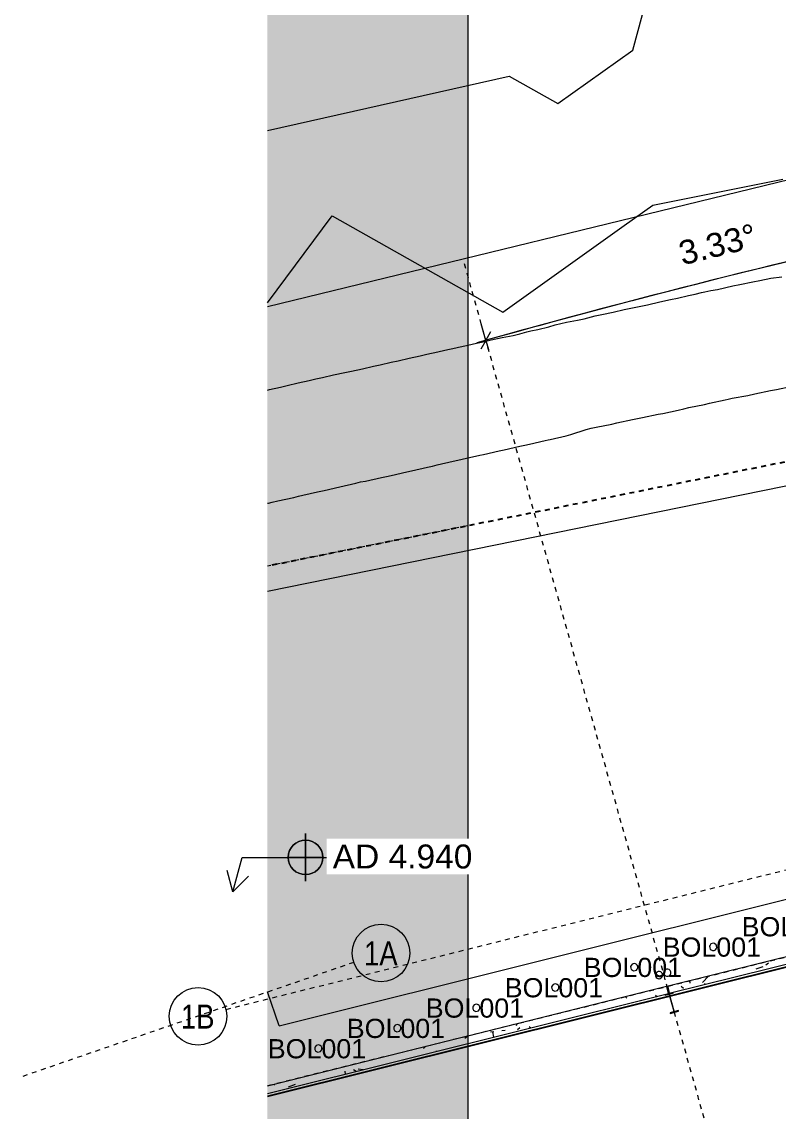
# Model space of a CAD drawing. Header units: metres. Extents: x -2358 to -2214, y 3875 to 4066.
# Drawn here: x -2357.68 to -2341.89, y 4029.55 to 4052.28 of the extents above; entities that cross this region are included whole.
import ezdxf

# ---------------------------------------------------------------- set-up
doc = ezdxf.new("R2010")
doc.units = ezdxf.units.M
for name, pattern in [('AEC_Double Dash', [0.039, 0.015, -0.004, 0.006, -0.004, 0.006, -0.004]), ('BOUNDARY Tighter', [0.008, 0.004, -0.002, 0, -0.002]), ('Grid Line', [0.021, 0.012, -0.003, 0.003, -0.003]), ('Overhead', [0.004, 0.0025, -0.0015])]:
    doc.linetypes.add(name, pattern=pattern)
for name, color, linetype, lineweight in [('A-ANNO-DIMS', 211, 'Continuous', 5), ('A-ANNO-DIMS-200', 211, 'Continuous', 5), ('A-ANNO-KEYN', 231, 'Continuous', 5), ('A-ANNO-NOTE', 131, 'Continuous', 5), ('A-DETL', 90, 'Continuous', 13), ('A-DETL-GENF', 92, 'Continuous', 5), ('A-FLOR', 192, 'Continuous', 5), ('A-FLOR-OVHD', 1, 'Overhead', 5), ('A-WALL', 113, 'Continuous', 5), ('A-WALL-FNSH', 113, 'Continuous', 13), ('A-WALL-PATT', 111, 'Continuous', 13), ('C-PRKG', 70, 'Continuous', 5), ('C-PROP-LINE', 91, 'AEC_Double Dash', 13), ('C-TOPO', 7, 'Continuous', 5), ('C-TOPO-MAJR', 7, 'Continuous', 20), ('C-TOPO-MINR', 7, 'Continuous', 5), ('G-ANNO-DIMS', 111, 'Continuous', 5), ('P-SANR-FIXT', 6, 'Continuous', 5), ('S-BEAM', 12, 'Continuous', 5), ('S-GRID', 1, 'Continuous', 5), ('S-GRID-IDEN', 1, 'Continuous', 5)]:
    doc.layers.add(name, color=color, linetype=linetype, lineweight=lineweight)
doc.styles.add('Arial', font='arial.ttf', dxfattribs={"height": 0.5})
doc.styles.add('Arial Narrow', font='ARIALN.TTF', dxfattribs={"height": 0.5})
doc.styles.add('Arial_2', font='arial.ttf', dxfattribs={"height": 0.4})
doc.dimstyles.new('2_5-Diagonal-_deg_-Decimal_O', dxfattribs={"dimscale": 0.3048, "dimtxt": 0.51013, "dimasz": 0.984252, "dimexe": 0.656168, "dimexo": 0.0625, "dimgap": 0.984252, "dimtad": 1, "dimdec": 0, "dimlfac": 1000, "dimzin": 0, "dimdsep": 46, "dimtxsty": 'Arial', "dimblk1": 'OBLIQUE', "dimblk2": 'OBLIQUE', "dimsah": 1, "dimcen": 0.09, "dimdle": 0.656168, "dimazin": 0, "dimtfac": 1, "dimtdec": 4, "dimtix": 1, "dimtmove": 0, "dimatfit": 3, "dimfxl": 3.28084, "dimfxlon": 1, "dimtvp": 1, "dimtfill": 1, "dimtolj": 1, "dimtzin": 0, "dimlwd": 15, "dimlwe": 15, "dimarcsym": 2})

# ---------------------------------------------------------------- blocks, each defined once
blk = doc.blocks.new('Structural Framing 15 - Structural Framing 1-952687-GA - Part B')
at = {"layer": 'S-BEAM', "lineweight": 13}
for p, q in [((-2344.102, 4032.045), (-2344.274, 4031.997)), ((-2344.274, 4031.997), (-2344.27, 4031.985)), ((-2344.27, 4031.985), (-2344.199, 4032.005)), ((-2344.185, 4031.997), (-2344.089, 4031.652)), ((-2344.081, 4031.655), (-2344.178, 4031.999)), ((-2344.17, 4032.013), (-2344.099, 4032.033)), ((-2344.099, 4032.033), (-2344.102, 4032.045)), ((-2344.096, 4031.638), (-2344.167, 4031.618)), ((-2344.167, 4031.618), (-2344.164, 4031.606)), ((-2344.164, 4031.606), (-2343.993, 4031.654)), ((-2343.996, 4031.667), (-2344.067, 4031.647)), ((-2343.993, 4031.654), (-2343.996, 4031.667))]:
    blk.add_line(p, q, dxfattribs=at)
for centre, start, end in [((-2344.196, 4031.994), 15.6674, 105.6674), ((-2344.167, 4032.002), 105.6674, 195.6674), ((-2344.1, 4031.649), 285.6674, 15.6674), ((-2344.07, 4031.658), 195.6674, 285.6674)]:
    blk.add_arc(centre, 0.0114, start, end, dxfattribs=at)
blk = doc.blocks.new('Downpipe - Straight - 01 - 150D-V15-GA - Part B')
at = {"layer": 'P-SANR-FIXT'}
for start, end in [(0, 180), (360, 180), (180, 0), (180, 360)]:
    blk.add_arc((-0.04, 0.1), 0.075, start, end, dxfattribs=at)
blk = doc.blocks.new('Downpipe - Straight - 01 - 150D-3252302-GA - Part B')
at = {"layer": 'P-SANR-FIXT'}
for start, end in [(360, 180), (0, 180), (180, 360), (180, 0)]:
    blk.add_arc((-0.04, -0.1), 0.075, start, end, dxfattribs=at)
blk = doc.blocks.new('Bollard_Typical - 150mm Diameter - BOL001 _fixed_-1895789-GA - Part B')
at = {"layer": 'C-PRKG'}
for start, end in [(360, 180), (180, 0)]:
    blk.add_arc((0.0012, -0.075), 0.075, start, end, dxfattribs=at)
blk = doc.blocks.new('Bollard_Typical - 150mm Diameter - BOL001 _fixed_-V16-GA - Part B')
at = {"layer": 'C-PRKG'}
for start, end in [(360, 180), (180, 0)]:
    blk.add_arc((0.0012, -0.075), 0.075, start, end, dxfattribs=at)
blk = doc.blocks.new('Family - ___-240017-GA - Part B')
at = {"layer": 'C-PROP-LINE', "color": 1}
blk.add_line((-2260.611, 4059.444), (-2348.376, 4041.776), dxfattribs=at)
at = {"layer": 'C-PROP-LINE', "color": 21}
blk.add_line((-2348.376, 4041.776), (-2352.563, 4040.933), dxfattribs=at)
blk = doc.blocks.new('Grid - A1-3055139-GA - Part B')
at = {"layer": 'S-GRID-IDEN'}
blk.add_circle((0, 0), 0.003, dxfattribs=at)
blk = doc.blocks.new('DIMBLOCK2-GA - Part B')
at = {"layer": 'A-ANNO-DIMS-200', "lineweight": 15}
for p, q in [((-2337.98, 4048.142), (-2338.057, 4048.493)), ((-2337.98, 4048.142), (-2337.866, 4048.32)), ((-2337.98, 4048.142), (-2338.095, 4047.963)), ((-2337.98, 4048.142), (-2337.98, 4048.142)), ((-2337.98, 4048.142), (-2337.938, 4047.946)), ((-2348.008, 4045.641), (-2348.105, 4045.988)), ((-2348.008, 4045.641), (-2347.904, 4045.826)), ((-2348.008, 4045.641), (-2348.112, 4045.457)), ((-2348.008, 4045.641), (-2347.954, 4045.449))]:
    blk.add_line(p, q, dxfattribs=at)
for start, end in [(102.26992, 105.7319), (102.33441, 105.66741)]:
    blk.add_arc((-2300.024, 3874.558), 177.685, start, end, dxfattribs=at)
at = {"layer": 'A-ANNO-DIMS-200', "color": 0, "lineweight": 15, "insert": (-2344.034, 4047.688), "char_height": 0.5, "width": 1.9589, "attachment_point": 1, "rotation": 14.0009, "line_spacing_factor": 0.941778, "style": 'Arial', "bg_fill": 3, "box_fill_scale": 1.25, "bg_fill_color": 256, "bg_fill_true_color": 13158600, "bg_fill_transparency": 0}
blk.add_mtext('3.33°', dxfattribs=at)
blk = doc.blocks.new('_Oblique')
at = {"color": 0, "linetype": 'ByBlock', "lineweight": -2}
blk.add_line((-0.5, -0.5), (0.5, 0.5), dxfattribs=at)
blk = doc.blocks.new('Spot Elevations - Spot Elevation_HAY 2-699289-GA - Part B')
at = {"layer": 'A-ANNO-NOTE'}
h = blk.add_hatch(color=256, dxfattribs=at)
edge = h.paths.add_edge_path()
edge.add_line((0, 0), (-0.0018, 0))
edge.add_arc((0, 0), 0.0018, 90, 180, ccw=False)
edge.add_line((0, 0.0018), (0, 0))
h = blk.add_hatch(color=256, dxfattribs=at)
edge = h.paths.add_edge_path()
edge.add_line((0, 0), (0.0018, 0))
edge.add_arc((0, 0), 0.0018, 270, 360, ccw=False)
edge.add_line((0, -0.0018), (0, 0))
h = blk.add_hatch(color=256, dxfattribs=at)
edge = h.paths.add_edge_path()
edge.add_line((0, 0), (0.0018, 0))
edge.add_arc((0, 0), 0.0018, 270, 360, ccw=False)
edge.add_line((0, -0.0018), (0, 0))
at = {"layer": 'G-ANNO-DIMS'}
h = blk.add_hatch(color=256, dxfattribs=at)
edge = h.paths.add_edge_path()
edge.add_line((0, 0), (-0.0018, 0))
edge.add_arc((0, 0), 0.0018, 90, 180, ccw=False)
edge.add_line((0, 0.0018), (0, 0))
at = {"layer": 'A-ANNO-NOTE'}
for p, q in [((0, -0.0025), (0, 0.0025)), ((0, 0.0025), (0, -0.0025)), ((0, 0), (0, 0.0018)), ((0, 0), (0, 0.0018)), ((0, 0.0018), (0, 0)), ((0.0025, 0), (-0.0025, 0)), ((-0.0018, 0), (0, 0)), ((-0.0018, 0), (0, 0)), ((0, 0), (0, -0.0018)), ((0.0018, 0), (0, 0)), ((0, -0.0018), (0, 0)), ((0, 0), (0.0018, 0)), ((0.0025, 0), (-0.0025, 0)), ((0, 0), (-0.0018, 0)), ((0, 0), (0, -0.0018)), ((0.0018, 0), (0, 0))]:
    blk.add_line(p, q, dxfattribs=at)
blk.add_circle((0, 0), 0.0018, dxfattribs=at)
for start, end in [(90, 180), (90, 180), (0, 90), (180, 270), (270, 360), (270, 360)]:
    blk.add_arc((0, 0), 0.0018, start, end, dxfattribs=at)

msp = doc.modelspace()

# ---------------------------------------------------------------- hatches: boundary and pattern name
at = {"layer": 'A-DETL-GENF', "transparency": 33554585}
h = msp.add_hatch(color=7, dxfattribs=at)
h.paths.add_polyline_path([(-2352.4367, 3958.9104), (-2348.3757, 3958.9104), (-2348.3757, 4003.11), (-2346.3583, 4003.6506), (-2350.3932, 4004.7317), (-2348.3757, 4005.2723), (-2348.3757, 4063.7273), (-2352.5629, 4063.7273), (-2352.5629, 3958.9104)])
h.paths.add_polyline_path([(-2348.8867, 3959.9894), (-2352.4367, 3959.9894), (-2352.4367, 3963.6894), (-2348.8867, 3963.6894)])
at = {"layer": 'A-WALL-PATT', "lineweight": 5}
h = msp.add_hatch(dxfattribs=at)
h.set_pattern_fill('FP_2', color=256, style=0, pattern_type=2)
h.set_pattern_definition([(50, (0, 0), (1.45712932, -0.12721804), [0.1524, -1.676]), (355, (0, 0), (-0.281945, 1.5283891), [0.12192, -1.341]), (100.451, (0.1215, -0.0106), (1.1754654, 1.40045604), [0.12952, -1.425]), (46.184, (0, 0.4064), (2.1690393, -0.336383), [0.2286, -2.515]), (96.636, (0.1807, 0.3784), (1.8989447, 1.9797078), [0.19428, -2.137]), (351.184, (0, 0.4064), (1.8987952, 1.9793723), [0.18288, -2.012]), (21, (0.2032, 0.3048), (1.2127575, -0.81769772), [0.1524, -1.676]), (326, (0.2032, 0.3048), (0.4943831, 1.4734489), [0.12192, -1.341]), (71.451, (0.3043, 0.2366), (1.70703975, 0.65498953), [0.12952, -1.425]), (37.5, (0, 0), (0.02470865, 0.67643463), [0.06706, -1.258, 0.06706, -1.294, -1.346]), (37.5, (0, 0), (0.02470865, 0.67643463), [-2.686, 0.06706, -1.279]), (7.5, (0, 0), (0.5345543, 0.80143977), [0.06706, -0.70917, 0.06706, -1.227, -0.51308]), (7.5, (0, 0), (0.5345543, 0.80143977), [-2.071, 0.06706, -0.44602]), (327.5, (-0.45314, 0), (1.08472329, -0.04582854), [0.06706, -0.44094, 0.06706, -1.518, -2.103]), (327.5, (-0.45314, 0), (1.08472329, -0.04582854), [-2.093, 0.06706, -2.036]), (317.5, (-0.6563, 0), (1.18503097, 0.20341692), [0.06706, -0.59334, 0.06706, -0.98552, -1.494]), (317.5, (-0.6563, 0), (1.18503097, 0.20341692), [-1.713, 0.06706, -1.426])])
h.paths.add_polyline_path([(-2352.5629, 4029.9382), (-2344.1999, 4032.0225), (-2344.2338, 4032.1583), (-2344.2459, 4032.1656), (-2352.5629, 4030.0928), (-2352.5629, 4029.9498)])
h.paths.add_polyline_path([(-2344.1853, 4032.0261), (-2337.7861, 4033.6209), (-2337.8224, 4033.7665), (-2344.2119, 4032.1741), (-2344.2192, 4032.1619)])
h.paths.add_polyline_path([(-2335.9755, 4034.0722), (-2333.988, 4034.5675), (-2334.0243, 4034.7131), (-2336.0117, 4034.2175), (-2336, 4034.1706)])
h.paths.add_polyline_path([(-2331.0771, 4035.293), (-2325.6951, 4036.6343), (-2325.7186, 4036.783), (-2331.1133, 4035.4386)])
h = msp.add_hatch(dxfattribs=at)
h.set_pattern_fill('FP_1', color=256, style=0, pattern_type=2)
h.set_pattern_definition([(0, (0, 0), (0.8128, 0.2032), [0.06706, -0.54254, 0.06706, -0.54254, -3.251]), (0, (0, 0), (0.8128, 0.2032), [-1.219, 0.06706, -1.152, 0.06706, -0.54254, -1.422]), (0, (0, 0), (0.8128, 0.2032), [-3.048, 0.06706, -0.33934, 0.06706, -0.94894]), (120, (0.3048, 0.1016), (-0.582376362, 0.602305448), [0.06706, -0.54254, 0.06706, -0.54254, -3.251]), (120, (0.3048, 0.1016), (-0.582376362, 0.602305448), [-1.219, 0.06706, -1.152, 0.06706, -0.54254, -1.422]), (120, (0.3048, 0.1016), (-0.582376362, 0.602305448), [-3.048, 0.06706, -0.33934, 0.06706, -0.94894]), (240, (0.4064, 0.508), (-0.230423638, -0.805505448), [0.06706, -0.54254, 0.06706, -0.54254, -3.251]), (240, (0.4064, 0.508), (-0.230423638, -0.805505448), [-1.219, 0.06706, -1.152, 0.06706, -0.54254, -1.422]), (240, (0.4064, 0.508), (-0.230423638, -0.805505448), [-3.048, 0.06706, -0.33934, 0.06706, -0.94894])])
h.paths.add_polyline_path([(-2352.5629, 4029.8774), (-2337.7719, 4033.5639), (-2337.774, 4033.5724), (-2339.7935, 4033.0691), (-2352.5629, 4029.8867), (-2352.5629, 4029.8778)])
h.paths.add_polyline_path([(-2335.9612, 4034.0149), (-2333.9737, 4034.5103), (-2333.9759, 4034.519), (-2335.9634, 4034.0237), (-2335.9616, 4034.0164)])
h.paths.add_polyline_path([(-2331.0628, 4035.2358), (-2325.9556, 4036.5086), (-2325.957, 4036.5175), (-2331.065, 4035.2445), (-2331.0637, 4035.2394)])

# ---------------------------------------------------------------- linework, layer by layer
at = {"layer": 'A-DETL', "lineweight": 15}
msp.add_line((-2348.3757, 4005.2723), (-2348.3757, 4063.7273), dxfattribs=at)
at = {"layer": 'A-DETL', "linetype": 'BOUNDARY Tighter', "lineweight": 25}
msp.add_line((-2260.6109, 4059.4439), (-2352.5629, 4040.9327), dxfattribs=at)
at = {"layer": 'A-FLOR'}
for p, q in [((-2352.5629, 4040.41), (-2277.8514, 4055.6102)), ((-2352.3201, 4031.3487), (-2327.267, 4037.6096)), ((-2344.2174, 4032.165), (-2344.2369, 4032.1602)), ((-2352.3201, 4031.3487), (-2352.5629, 4032.0538))]:
    msp.add_line(p, q, dxfattribs=at)
at = {"layer": 'A-FLOR-OVHD'}
msp.add_line((-2352.5629, 4030.1038), (-2325.8503, 4036.7291), dxfattribs=at)
at = {"layer": 'A-WALL', "color": 250, "lineweight": 13}
for p, q in [((-2337.8224, 4033.7665), (-2344.2119, 4032.1741)), ((-2344.1853, 4032.0261), (-2337.7861, 4033.6209)), ((-2344.2338, 4032.1583), (-2344.2459, 4032.1656)), ((-2344.1999, 4032.0225), (-2344.2338, 4032.1583)), ((-2344.2119, 4032.1741), (-2344.2192, 4032.1619)), ((-2344.2192, 4032.1619), (-2344.1853, 4032.0261))]:
    msp.add_line(p, q, dxfattribs=at)
at = {"layer": 'A-WALL'}
msp.add_line((-2352.5629, 4029.8867), (-2337.774, 4033.5724), dxfattribs=at)
at = {"layer": 'A-WALL', "color": 43, "lineweight": 13}
for p, q in [((-2344.2459, 4032.1656), (-2352.5629, 4030.0928)), ((-2352.5629, 4029.9382), (-2344.1999, 4032.0225))]:
    msp.add_line(p, q, dxfattribs=at)
at = {"layer": 'A-WALL', "color": 7}
msp.add_line((-2344.1853, 4032.0261), (-2344.1999, 4032.0225), dxfattribs=at)
at = {"layer": 'A-WALL-FNSH', "color": 7, "lineweight": 5}
msp.add_line((-2352.5629, 4029.8774), (-2337.7719, 4033.5637), dxfattribs=at)
at = {"layer": 'C-TOPO'}
msp.add_line((-2352.5629, 4046.3458), (-2328.5876, 4052.1888), dxfattribs=at)
at = {"layer": 'C-TOPO-MAJR', "color": 8, "lineweight": 15}
for p, q in [((-2344.9451, 4051.6931), (-2344.7459, 4052.4341)), ((-2346.5081, 4050.5788), (-2344.9451, 4051.6931)), ((-2347.5243, 4051.1511), (-2346.5081, 4050.5788)), ((-2342.7168, 4046.8046), (-2342.442, 4046.8592)), ((-2342.442, 4046.8592), (-2342.2965, 4046.8889)), ((-2342.2965, 4046.8889), (-2342.068, 4046.9369)), ((-2342.068, 4046.9369), (-2341.8395, 4046.9675)), ((-2343.786, 4046.5734), (-2343.6439, 4046.6048)), ((-2343.6439, 4046.6048), (-2343.5115, 4046.6384)), ((-2343.5115, 4046.6384), (-2343.4422, 4046.6501)), ((-2343.4422, 4046.6501), (-2343.3224, 4046.6771)), ((-2343.3224, 4046.6771), (-2343.1795, 4046.7036)), ((-2343.1795, 4046.7036), (-2342.8588, 4046.7757)), ((-2342.8588, 4046.7757), (-2342.7168, 4046.8046)), ((-2344.7822, 4046.3501), (-2344.6412, 4046.3795)), ((-2344.6412, 4046.3795), (-2344.3863, 4046.4419)), ((-2344.3863, 4046.4419), (-2344.1575, 4046.4931)), ((-2344.1575, 4046.4931), (-2344.0158, 4046.522)), ((-2344.0158, 4046.522), (-2343.786, 4046.5734)), ((-2345.9607, 4046.0906), (-2345.7296, 4046.1502)), ((-2345.7296, 4046.1502), (-2345.5893, 4046.1788)), ((-2345.5893, 4046.1788), (-2345.3555, 4046.2303)), ((-2345.3555, 4046.2303), (-2345.1291, 4046.2815)), ((-2345.1291, 4046.2815), (-2344.9883, 4046.3095)), ((-2344.9883, 4046.3095), (-2344.7822, 4046.3501)), ((-2346.6975, 4045.9198), (-2346.562, 4045.9671)), ((-2346.562, 4045.9671), (-2346.3304, 4046.0188)), ((-2346.3304, 4046.0188), (-2346.1007, 4046.0621)), ((-2346.1007, 4046.0621), (-2345.9607, 4046.0906)), ((-2347.8979, 4045.6507), (-2347.668, 4045.7019)), ((-2347.668, 4045.7019), (-2347.4392, 4045.7441)), ((-2347.4392, 4045.7441), (-2347.3001, 4045.7761)), ((-2347.3001, 4045.7761), (-2347.1568, 4045.817)), ((-2347.1568, 4045.817), (-2347.0698, 4045.8364)), ((-2347.0698, 4045.8364), (-2346.9281, 4045.8683)), ((-2346.9281, 4045.8683), (-2346.6975, 4045.9198)), ((-2348.4096, 4045.5352), (-2348.2682, 4045.5674)), ((-2348.2682, 4045.5674), (-2348.0388, 4045.6186)), ((-2348.0388, 4045.6186), (-2347.8979, 4045.6507))]:
    msp.add_line(p, q, dxfattribs=at)
at = {"layer": 'C-TOPO-MAJR', "color": 9, "lineweight": 15}
for p, q in [((-2352.5629, 4050.0195), (-2347.5243, 4051.1511)), ((-2348.8679, 4045.433), (-2348.6386, 4045.4841)), ((-2348.6386, 4045.4841), (-2348.5817, 4045.4968)), ((-2348.5817, 4045.4968), (-2348.4096, 4045.5352)), ((-2349.839, 4045.2156), (-2349.6091, 4045.2663)), ((-2349.6091, 4045.2663), (-2349.38, 4045.3174)), ((-2349.38, 4045.3174), (-2349.2385, 4045.3496)), ((-2349.2385, 4045.3496), (-2349.0093, 4045.4008)), ((-2349.0093, 4045.4008), (-2348.8679, 4045.433)), ((-2350.8093, 4044.9998), (-2350.578, 4045.0501)), ((-2350.578, 4045.0501), (-2350.3487, 4045.1008)), ((-2350.3487, 4045.1008), (-2350.2103, 4045.1328)), ((-2350.2103, 4045.1328), (-2349.9798, 4045.1835)), ((-2349.9798, 4045.1835), (-2349.839, 4045.2156)), ((-2351.9214, 4044.7521), (-2351.6898, 4044.8047)), ((-2351.6898, 4044.8047), (-2351.5522, 4044.836)), ((-2351.5522, 4044.836), (-2351.4151, 4044.8673)), ((-2351.4151, 4044.8673), (-2351.1821, 4044.9248)), ((-2351.1821, 4044.9248), (-2350.9506, 4044.9681)), ((-2350.9506, 4044.9681), (-2350.8093, 4044.9998)), ((-2352.5629, 4044.6052), (-2352.5219, 4044.6145)), ((-2352.5219, 4044.6145), (-2352.2911, 4044.668)), ((-2352.2911, 4044.668), (-2352.1526, 4044.6996)), ((-2352.1526, 4044.6996), (-2351.9214, 4044.7521))]:
    msp.add_line(p, q, dxfattribs=at)
at = {"layer": 'C-TOPO-MINR', "color": 253}
for p, q in [((-2344.5312, 4048.4598), (-2341.8166, 4049.0008)), ((-2345.1271, 4048.035), (-2344.5312, 4048.4598)), ((-2342.4004, 4044.5267), (-2342.0752, 4044.5929)), ((-2342.0752, 4044.5929), (-2341.9503, 4044.6178)), ((-2341.9503, 4044.6178), (-2341.6236, 4044.6844)), ((-2343.3464, 4044.3278), (-2343.0196, 4044.4002)), ((-2343.0196, 4044.4002), (-2342.9594, 4044.4154)), ((-2342.9594, 4044.4154), (-2342.9279, 4044.4208)), ((-2342.9279, 4044.4208), (-2342.8734, 4044.433)), ((-2342.8734, 4044.433), (-2342.5462, 4044.4939)), ((-2342.5462, 4044.4939), (-2342.4004, 4044.5267)), ((-2344.4174, 4044.0997), (-2344.3237, 4044.1181)), ((-2344.3237, 4044.1181), (-2343.9974, 4044.1862)), ((-2343.9974, 4044.1862), (-2343.8815, 4044.2146)), ((-2343.8815, 4044.2146), (-2343.7775, 4044.2379)), ((-2343.7775, 4044.2379), (-2343.4508, 4044.3044)), ((-2343.4508, 4044.3044), (-2343.3464, 4044.3278)), ((-2345.7097, 4043.8282), (-2345.3839, 4043.8946)), ((-2345.3839, 4043.8946), (-2345.2788, 4043.9217)), ((-2345.2788, 4043.9217), (-2344.9528, 4043.9881)), ((-2344.9528, 4043.9881), (-2344.8465, 4044.0115)), ((-2344.8465, 4044.0115), (-2344.7436, 4044.0348)), ((-2344.7436, 4044.0348), (-2344.4174, 4044.0997)), ((-2346.6701, 4043.5768), (-2346.3388, 4043.6515)), ((-2346.3388, 4043.6515), (-2346.2359, 4043.6744)), ((-2346.2359, 4043.6744), (-2345.9194, 4043.785)), ((-2345.9194, 4043.785), (-2345.8141, 4043.8085)), ((-2345.8141, 4043.8085), (-2345.7097, 4043.8282)), ((-2347.6299, 4043.3588), (-2347.3007, 4043.4338)), ((-2347.3007, 4043.4338), (-2347.199, 4043.4565)), ((-2347.199, 4043.4565), (-2347.0976, 4043.4752)), ((-2347.0976, 4043.4752), (-2346.7724, 4043.55)), ((-2346.7724, 4043.55), (-2346.7087, 4043.5682)), ((-2346.7087, 4043.5682), (-2346.6701, 4043.5768)), ((-2348.2627, 4043.2161), (-2348.1619, 4043.2386)), ((-2348.1619, 4043.2386), (-2348.1369, 4043.2442)), ((-2348.1369, 4043.2442), (-2348.0612, 4043.261)), ((-2348.0612, 4043.261), (-2347.7311, 4043.3362)), ((-2347.7311, 4043.3362), (-2347.6299, 4043.3588))]:
    msp.add_line(p, q, dxfattribs=at)
at = {"layer": 'C-TOPO-MINR', "color": 254}
for p, q in [((-2352.5629, 4046.4205), (-2351.2138, 4048.2341)), ((-2351.2138, 4048.2341), (-2347.6572, 4046.2313)), ((-2347.6572, 4046.2313), (-2345.1282, 4048.0342)), ((-2348.5931, 4043.1408), (-2348.2627, 4043.2161)), ((-2349.5563, 4042.923), (-2349.2251, 4042.9985)), ((-2349.2251, 4042.9985), (-2349.1247, 4043.0206)), ((-2349.1247, 4043.0206), (-2349.0247, 4043.043)), ((-2349.0247, 4043.043), (-2348.6936, 4043.1184)), ((-2348.6936, 4043.1184), (-2348.5931, 4043.1408)), ((-2350.5195, 4042.7061), (-2350.1827, 4042.7816)), ((-2350.1827, 4042.7816), (-2350.0824, 4042.8034)), ((-2350.0824, 4042.8034), (-2349.983, 4042.8254)), ((-2349.983, 4042.8254), (-2349.6566, 4042.901)), ((-2349.6566, 4042.901), (-2349.5563, 4042.923)), ((-2351.3833, 4042.5114), (-2351.051, 4042.5871)), ((-2351.051, 4042.5871), (-2350.7201, 4042.6625)), ((-2350.7201, 4042.6625), (-2350.6195, 4042.6874)), ((-2350.6195, 4042.6874), (-2350.5195, 4042.7061)), ((-2352.465, 4042.2641), (-2352.3473, 4042.2914)), ((-2352.3473, 4042.2914), (-2352.0133, 4042.3676)), ((-2352.0133, 4042.3676), (-2351.9147, 4042.3904)), ((-2351.9147, 4042.3904), (-2351.5817, 4042.4663)), ((-2351.5817, 4042.4663), (-2351.4826, 4042.4888)), ((-2351.4826, 4042.4888), (-2351.3833, 4042.5114)), ((-2352.5629, 4042.2426), (-2352.5431, 4042.2471)), ((-2352.5431, 4042.2471), (-2352.465, 4042.2641))]:
    msp.add_line(p, q, dxfattribs=at)
at = {"layer": 'G-ANNO-DIMS'}
for p, q in [((-2353.2815, 4034.1409), (-2353.0902, 4034.8611)), ((-2353.0902, 4034.8611), (-2351.7681, 4034.8611))]:
    msp.add_line(p, q, dxfattribs=at)
at = {"layer": 'G-ANNO-DIMS', "lineweight": 18}
for q in [(-2353.402, 4034.5867), (-2352.9556, 4034.4682)]:
    msp.add_line((-2353.2815, 4034.1409), q, dxfattribs=at)
at = {"layer": 'S-GRID', "linetype": 'Grid Line'}
for p, q in [((-2326.0134, 3967.2217), (-2348.4569, 4047.2416)), ((-2353.4256, 4031.6916), (-2324.0767, 4039.0056)), ((-2350.7612, 4032.6708), (-2357.6825, 4030.2876))]:
    msp.add_line(p, q, dxfattribs=at)

# ---------------------------------------------------------------- block references
at = {"layer": 'A-ANNO-NOTE', "extrusion": (0, 0, -1), "xscale": 199.9999999999999, "yscale": 199.9999999999999, "zscale": 199.9999999999999}
msp.add_blockref('Spot Elevations - Spot Elevation_HAY 2-699289-GA - Part B', (2351.7681, 4034.8611), dxfattribs=at)
at = {"layer": 'C-PRKG', "rotation": 14.44475166208499}
for name, p in [('Bollard_Typical - 150mm Diameter - BOL001 _fixed_-1895789-GA - Part B', (-2343.2911, 4033.0672)), ('Bollard_Typical - 150mm Diameter - BOL001 _fixed_-1895789-GA - Part B', (-2344.9374, 4032.6434)), ('Bollard_Typical - 150mm Diameter - BOL001 _fixed_-1895789-GA - Part B', (-2346.5837, 4032.2195)), ('Bollard_Typical - 150mm Diameter - BOL001 _fixed_-1895789-GA - Part B', (-2348.23, 4031.7956)), ('Bollard_Typical - 150mm Diameter - BOL001 _fixed_-V16-GA - Part B', (-2349.8764, 4031.3718)), ('Bollard_Typical - 150mm Diameter - BOL001 _fixed_-V16-GA - Part B', (-2351.5227, 4030.9479))]:
    msp.add_blockref(name, p, dxfattribs=at)
at = {"layer": 'C-PROP-LINE', "color": 1}
msp.add_blockref('Family - ___-240017-GA - Part B', (0, 0), dxfattribs=at)
at = {"layer": 'P-SANR-FIXT'}
for name, p, rotation in [('Downpipe - Straight - 01 - 150D-V15-GA - Part B', (-2344.1609, 4032.3712), 15.6704071202357), ('Downpipe - Straight - 01 - 150D-3252302-GA - Part B', (-2344.4102, 4032.2988), 195.6704071202747)]:
    msp.add_blockref(name, p, dxfattribs=dict(at, rotation=rotation))
at = {"layer": 'S-BEAM'}
msp.add_blockref('Structural Framing 15 - Structural Framing 1-952687-GA - Part B', (0, 0), dxfattribs=at)
at = {"layer": 'S-GRID-IDEN', "xscale": 199.9999999999999, "yscale": 199.9999999999999, "zscale": 199.9999999999999}
for p, rotation in [((-2350.1939, 4032.8662), 109.0004071202164), ((-2354.0078, 4031.5465), 283.9934690902126)]:
    msp.add_blockref('Grid - A1-3055139-GA - Part B', p, dxfattribs=dict(at, rotation=rotation))

# ---------------------------------------------------------------- texts
at = {"layer": 'A-ANNO-KEYN', "char_height": 0.4, "width": 2.533332, "attachment_point": 1, "style": 'Arial_2'}
for insert in [(-2350.9088, 4031.4949), (-2352.5551, 4031.0711)]:
    msp.add_mtext('BOL001', dxfattribs=dict(at, insert=insert))
at = {"layer": 'S-GRID-IDEN', "char_height": 0.5, "width": 0.849789, "attachment_point": 1, "style": 'Arial Narrow'}
for s, insert in [('1A', (-2350.549, 4033.1068)), ('1B', (-2354.3665, 4031.7907))]:
    msp.add_mtext(s, dxfattribs=dict(at, insert=insert))

# ---------------------------------------------------------------- next in the draw order: dimensions: what is measured, and where the dimension line sits
at = {"layer": 'A-ANNO-DIMS', "lineweight": 15}
dim = msp.add_angular_dim_3p(base=(-2341.3389, 4047.3733), center=(-2300.0238, 3874.5584), p1=(-2338.0572, 4048.4932), p2=(-2348.1052, 4045.9878), dimstyle='2_5-Diagonal-_deg_-Decimal_O', override={"dimpost": '<>', "dimfxl": 10.355714}, dxfattribs=at)
dim.commit()
dim.dimension.update_dxf_attribs({"geometry": 'DIMBLOCK2-GA - Part B', "text_midpoint": (-2343.1468, 4047.5036)})

# ---------------------------------------------------------------- next in the draw order: texts
at = {"layer": 'A-ANNO-KEYN', "char_height": 0.4, "width": 2.533332, "attachment_point": 1, "style": 'Arial_2'}
for insert in [(-2342.6772, 4033.6143), (-2344.3235, 4033.1904), (-2345.9698, 4032.7666), (-2347.6161, 4032.3427), (-2349.2625, 4031.9188)]:
    msp.add_mtext('BOL001', dxfattribs=dict(at, insert=insert))
at = {"layer": 'G-ANNO-DIMS', "insert": (-2351.2015, 4035.129), "char_height": 0.5, "width": 3.483137, "attachment_point": 1, "line_spacing_factor": 0.941778, "style": 'Arial', "bg_fill": 3, "box_fill_scale": 1.25, "bg_fill_color": 256, "bg_fill_true_color": 13158600, "bg_fill_transparency": 0}
msp.add_mtext('AD 4.940', dxfattribs=at)

doc.saveas('drawing.dxf')
